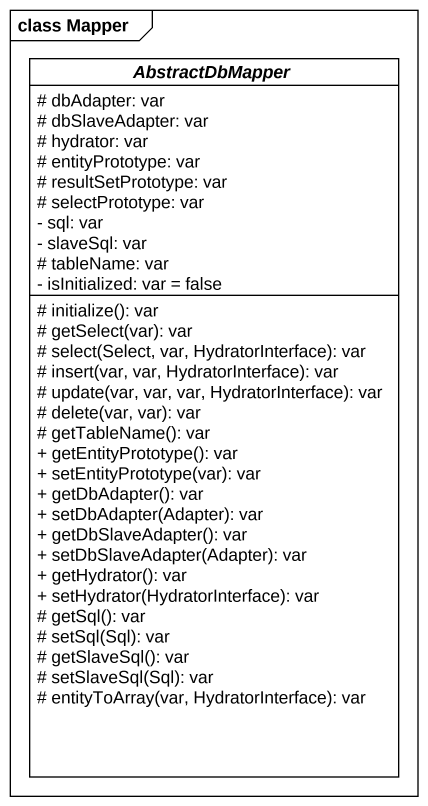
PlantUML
@startuml
mainframe class Mapper
hide circle
hide empty members
skinparam classAttributeIconSize 0
abstract class AbstractDbMapper {
  # dbAdapter: var
  # dbSlaveAdapter: var
  # hydrator: var
  # entityPrototype: var
  # resultSetPrototype: var
  # selectPrototype: var
  - sql: var
  - slaveSql: var
  # tableName: var
  - isInitialized: var = false
  # initialize(): var
  # getSelect(var): var
  # select(Select, var, HydratorInterface): var
  # insert(var, var, HydratorInterface): var
  # update(var, var, var, HydratorInterface): var
  # delete(var, var): var
  # getTableName(): var
  + getEntityPrototype(): var
  + setEntityPrototype(var): var
  + getDbAdapter(): var
  + setDbAdapter(Adapter): var
  + getDbSlaveAdapter(): var
  + setDbSlaveAdapter(Adapter): var
  + getHydrator(): var
  + setHydrator(HydratorInterface): var
  # getSql(): var
  # setSql(Sql): var
  # getSlaveSql(): var
  # setSlaveSql(Sql): var
  # entityToArray(var, HydratorInterface): var
}
@enduml
